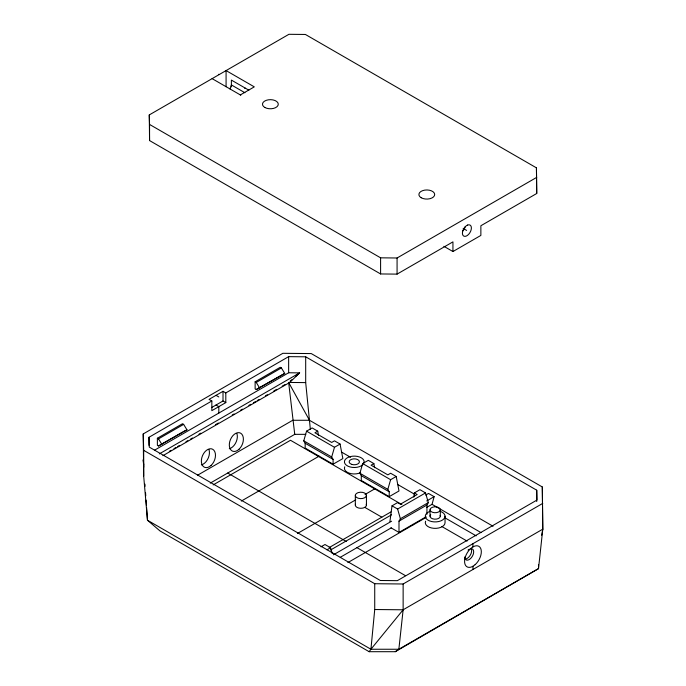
<?xml version="1.0" encoding="UTF-8"?>
<svg xmlns="http://www.w3.org/2000/svg" width="686" height="686" viewBox="0 0 686 686"><rect width="100%" height="100%" fill="white"/><g stroke="black" fill="none" stroke-linecap="round" stroke-linejoin="round"><path stroke-width="1.03" d="M369.145 651.7L370.929 649.248L374.728 609.52L374.728 583.717L143.691 450.333L143.22 433.929L282.864 353.307L311.273 353.582L542.309 486.966L542.78 529.163L538.51 568.625L395.282 651.7L369.145 651.7L160.01 530.955L147.49 520.254L143.691 476.135L143.22 433.929M542.78 503.37L403.136 583.992L403.136 609.794L398.858 649.248L395.282 651.7M389.922 521.54L392.015 505.822L397.606 502.598L400.392 504.21L417.157 494.529L414.361 492.917L413.804 497.11M541.666 535.252L542.78 529.163L542.309 486.966M426.478 507.529L432.043 504.321L434.127 496.664L428.536 493.44L425.766 495.043M317.721 431.16L314.934 432.772L331.69 442.444L334.485 440.832L340.067 444.056L342.863 458.574L333.087 464.216L333.087 459.38L305.159 443.25L303.761 440.849L306.556 431.16L312.139 427.935L317.721 431.16L318.518 435.31M333.087 459.38L331.69 456.97L334.485 447.289L340.067 444.056M373.861 463.573L371.066 465.185L387.83 474.858L390.617 473.246L396.208 476.47L398.995 490.987L389.219 496.63L389.219 491.793L361.29 475.664L359.901 473.254L362.688 463.573L368.279 460.349L373.861 463.573L374.659 467.715M389.219 491.793L387.83 489.384L390.617 479.694L396.208 476.47M229.99 88.948L231.388 84.935L244.902 92.73M391.003 527.808L398.995 532.422L398.995 521.137L400.392 518.727L428.321 502.606L425.534 492.917L419.943 489.693L414.361 492.917M398.995 521.137L426.932 505.016L428.321 502.606M146.59 507.511L147.49 520.254L370.929 649.248L403.136 609.794L542.78 529.163M290.212 381.073L291.782 379.71M295.709 376.288L299.628 372.875L288.643 372.764L154.504 450.213M452.94 251.539L452.94 241.866L397.074 274.117L380.593 273.954L149.557 140.57L149.274 114.922L288.926 34.3L305.407 34.463L536.443 167.847L536.726 193.495L480.869 225.745L480.869 235.418L452.94 251.539L443.893 246.317M244.791 88.477L245.348 88.16M240.323 94.934L254.292 86.865L226.08 70.581L226.08 86.71M149.274 114.922L149.557 124.44L380.593 257.825L397.074 257.996L536.726 177.365M225.805 392.924L223.01 391.312L209.041 399.372L211.837 400.984L211.837 410.665L225.805 402.596L225.805 392.924L288.643 356.643L305.69 356.806L536.718 490.19L537.001 500.034L397.357 580.656L380.31 580.493L149.282 447.109L148.999 437.265L211.837 400.984M157.377 438.234L182.51 423.725L183.625 424.368L186.978 429.848L158.492 445.977L157.377 445.334L157.377 438.234L158.492 438.877L161.845 444.365M255.132 381.802L280.265 367.284L281.38 367.928L284.733 373.416L256.247 389.537L255.132 388.893L255.132 381.802L256.247 382.445L259.6 387.924M211.665 407.535L223.01 400.984L225.805 402.596M158.492 438.877L183.625 424.368M256.247 382.445L281.38 367.928M158.492 445.977L182.733 431.983M256.247 389.537L284.733 373.416M159.332 453.875L299.628 372.875L289.741 382.454L162.899 455.684M169.339 451.319L171.191 450.256M173.97 448.653L175.813 447.581M177.665 446.517L179.518 445.446M185.992 441.707L187.835 440.644M190.614 439.04L192.466 437.977M198.94 434.238L200.784 433.166M215.584 424.625L218.354 423.022M232.228 415.013L234.08 413.95M240.554 410.211L242.407 409.139M248.872 405.4L250.724 404.337M253.503 402.733L255.346 401.662M257.199 400.598L259.051 399.526M265.525 395.788L267.369 394.724M273.843 390.986L276.621 389.382M282.169 386.184L284.947 384.58M197.474 475.269L292.725 420.278L309.48 420.278L493.054 526.256M210.259 483.107L294.74 434.341L305.802 434.341M213.157 484.916L290.495 440.275L401.867 504.57M241.318 501.072L319.119 456.156M297.458 533.485L355.76 499.82M365.038 494.469L375.259 488.569M320.997 546.819L324.984 544.521L330.575 547.745L332.247 553.559M329.203 547.565L390.926 511.928M326.965 549.82L330.575 547.745M392.015 505.822L397.606 509.046L425.534 492.917M330.583 549.992L391.577 514.783M333.405 554.82L391.62 521.206M426.735 500.934L434.127 496.664M340.282 557.298L391.26 527.868M398.995 532.422L426.057 516.807M347.888 562.58L425.98 517.493M183.625 431.46L186.978 429.848M370.929 649.248L398.858 649.248L538.51 568.625L538.51 564.595M294.74 434.341L288.643 382.445L305.69 382.608L310.346 429.316M374.728 583.717L403.136 583.992M374.728 609.52L403.136 609.794M248.838 90.175L231.388 80.091L231.388 86.865M218.542 74.294L219.1 74.611M212.12 78.641L240.803 95.191M463.161 228.421L466.626 230.419M306.556 431.16L334.485 447.289M362.688 463.573L390.617 479.694M341.354 451.963L350.597 457.305M397.777 484.539L414.43 494.152M432.043 504.321L480.989 532.585M445.188 517.973L476.153 535.852M303.761 440.849L331.69 456.97M359.901 473.254L387.83 489.384M216.03 395.342L218.817 396.954M441.87 526.539L467.08 541.091M333.087 464.216L305.159 448.095L305.159 443.25M389.219 496.63L361.29 480.5L361.29 475.664M216.03 405.014L218.817 406.627L218.817 413.083M412.963 524.361L413.521 524.687M364.806 507.366L381.819 517.184M227.709 473.04L346.353 541.537M356.969 547.66L405.417 575.64M288.643 382.445L309.48 420.278M397.606 509.046L400.392 518.727M143.726 465.022L143.22 459.731L143.743 467.166M144.943 484.153L145.098 486.28M145.543 492.642L145.766 495.832M146.067 500.077L146.444 505.385M536.726 193.495L536.443 167.847M536.718 490.19L536.718 501.543M472.954 543.681L472.954 546.905M472.954 566.259L472.954 569.483M445.043 516.224L445.043 522.672A9.878 5.702 0 0 1 433.878 528.323A9.878 5.702 0 0 1 425.629 521.197M440.301 509.767A5.136 2.967 0 0 1 432.6 512.339A5.136 2.967 0 0 1 432.6 507.203A5.136 2.967 0 0 1 440.301 509.767L440.301 516.224M430.036 509.767L430.036 516.224M426.932 505.016L426.932 514.251M397.074 257.996L397.074 274.117M380.593 257.825L380.593 273.954M366.435 495.421A5.565 3.207 0 0 1 358.092 498.199A5.565 3.207 0 0 1 358.092 492.634A5.565 3.207 0 0 1 366.435 495.421L366.435 505.093M355.314 495.421L355.314 505.093M305.69 356.806L305.69 382.608M288.643 356.643L288.643 372.764M223.01 391.312L223.01 400.984M149.557 124.44L149.557 140.57M148.999 437.265L148.999 445.334M147.49 516.224L147.49 520.254M143.691 450.333L143.691 476.135M465.142 226.912A6.346 3.662 -60 0 1 462.664 231.079M236.859 433.415A9.878 6.328 -66.2 0 1 229.304 448.738M208.947 449.519A9.904 6.346 -66.2 0 1 201.375 464.885M360.63 472.628A9.878 5.702 0 0 1 348.977 473.074A9.878 5.702 0 0 1 344.749 466.789M362.834 464.662A9.878 5.702 0 0 1 346.198 465.082A9.878 5.702 0 0 1 352.57 456.199A9.878 5.702 0 0 1 363.82 463.29M366.247 504.261A5.565 3.207 0 0 1 360.879 508.3A5.565 3.207 0 0 1 355.502 504.261M470.356 548.757A6.32 3.653 -60 0 1 473.606 552.77A6.32 3.653 -60 0 1 468.812 559.776A6.32 3.653 -60 0 1 464.731 556.989M468.049 550.095A6.32 3.653 -60 0 1 469.198 549.254M471.05 548.431A6.32 3.653 -60 0 1 470.339 555.068A6.32 3.653 -60 0 1 464.945 559.004M440.103 511.284A9.878 5.702 0 0 1 442.736 519.885A9.878 5.702 0 0 1 427.601 519.885A9.878 5.702 0 0 1 430.233 511.284M440.129 515.452A5.136 2.967 0 0 1 434.495 519.156A5.136 2.967 0 0 1 430.722 514.74M467.586 225.068L466.411 225.711A6.346 3.662 -60 0 0 462.415 233.06A6.346 3.662 -60 0 0 466.223 236.095L467.389 235.444A6.346 3.662 -60 0 0 471.385 228.104A6.346 3.662 -60 0 0 467.586 225.068M264.796 107.445A7.898 4.562 0 0 0 278.01 105.404A7.898 4.562 0 0 0 268.337 99.813A7.898 4.562 0 0 0 264.796 107.445M421.204 197.748A7.898 4.562 0 0 0 434.418 195.699A7.898 4.562 0 0 0 424.745 190.116A7.898 4.562 0 0 0 421.204 197.748M211.125 465.391A9.904 6.423 -67 0 0 212.72 449.279A9.904 6.423 -67 0 0 201.418 459.869A9.904 6.423 -67 0 0 211.125 465.391M239.045 449.244A9.878 6.406 -67 0 0 240.64 433.175A9.878 6.406 -67 0 0 229.364 443.739A9.878 6.406 -67 0 0 239.045 449.244M351.712 464.379A5.136 2.967 0 0 0 359.421 461.815A5.136 2.967 0 0 0 351.712 459.243A5.136 2.967 0 0 0 351.712 464.379M475.124 564.672A11.851 6.843 -60 0 0 478.879 546.322A11.851 6.843 -60 0 0 464.859 558.747A11.851 6.843 -60 0 0 475.124 564.672"/></g></svg>
